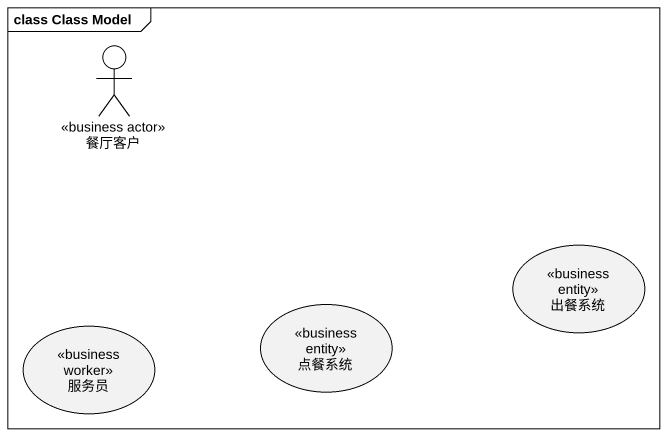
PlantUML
@startuml
mainframe class Class Model
actor 餐厅客户 <<business actor>>
usecase 出餐系统 <<business entity>>
usecase 服务员 <<business worker>>
usecase 点餐系统 <<business entity>>
@enduml
